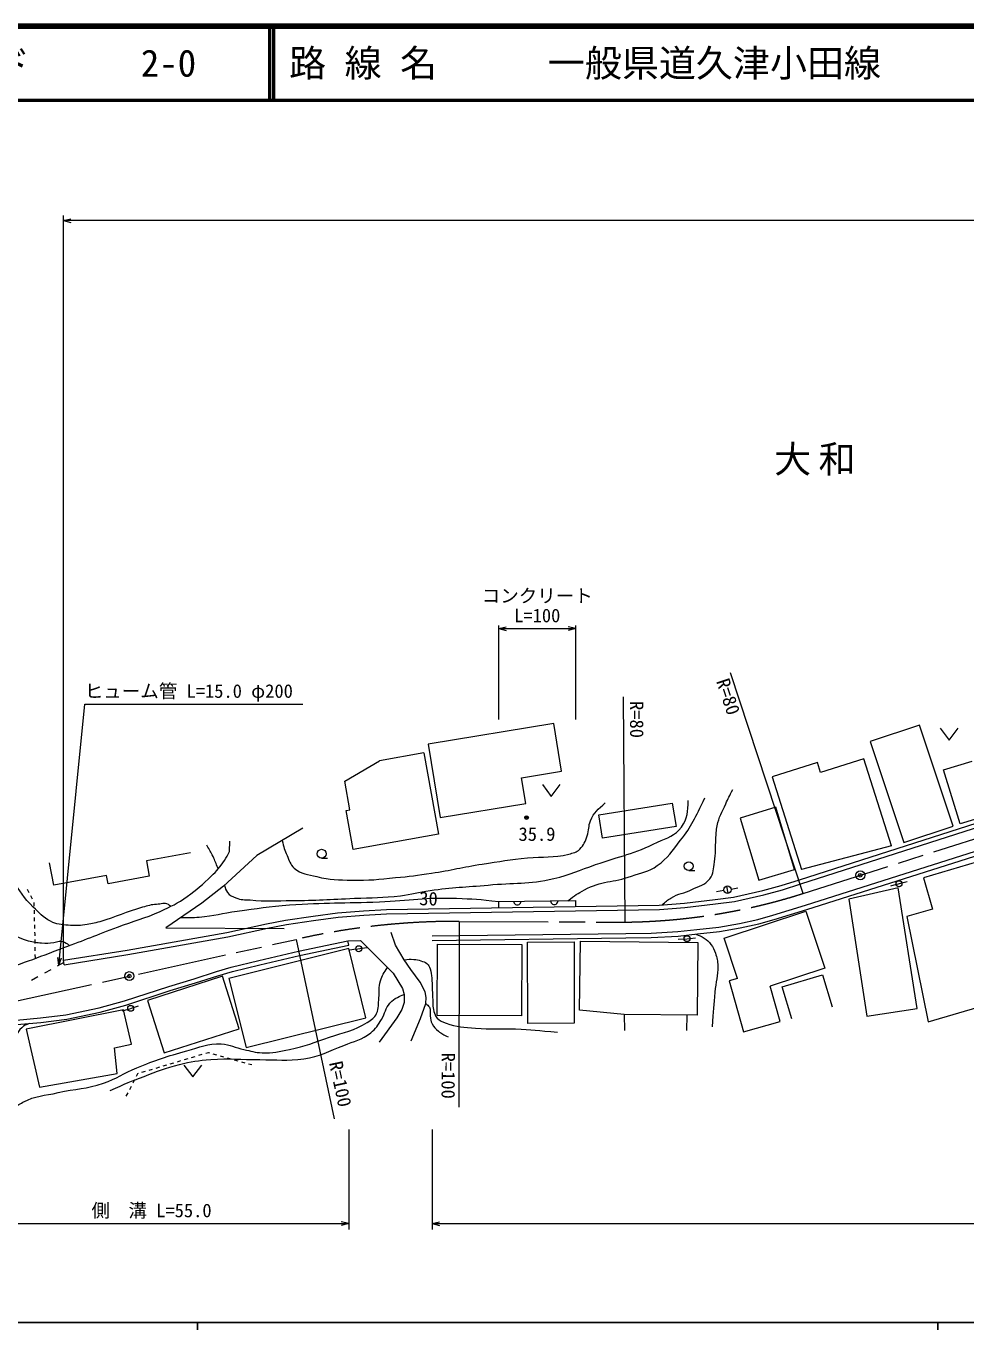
# Model space of a CAD drawing. Units: millimetres, scale not verified. Extents: x 40000 to 680000, y 20000 to 380000.
# Drawn here: x 144845 to 271810, y 204000 to 380000 of the extents above; entities that cross this region are included whole.
import ezdxf
from ezdxf.enums import TextEntityAlignment as Align

# ---------------------------------------------------------------- set-up
doc = ezdxf.new("R2010")
doc.units = ezdxf.units.MM
doc.header["$LTSCALE"] = 1000
doc.header["$PDMODE"] = 32
doc.header["$PDSIZE"] = 500
doc.linetypes.add('CHAIN', pattern=[18.5, 12, -1.5, 3.5, -1.5])
for name, color, linetype, lineweight in [('M-BGD', 7, 'Continuous', 13), ('M-BMK', 2, 'CHAIN', 13), ('M-BMK-SRVR', 3, 'Continuous', 13), ('M-STR-HTXT', 7, 'Continuous', 13), ('M-TTL', 2, 'Continuous', 140), ('M-TTL-BAND', 7, 'Continuous', 25), ('M-TTL-LINE', 7, 'Continuous', 50), ('M-TTL-TXT', 7, 'Continuous', 13)]:
    doc.layers.add(name, color=color, linetype=linetype, lineweight=lineweight)
doc.layers.add('M-BGD-HTXT', color=7, linetype='Continuous')
doc.styles.add('ＭＳ ゴシック', font='')
doc.styles.get('ＭＳ ゴシック').set_extended_font_data('MS Gothic')

msp = doc.modelspace()

# ---------------------------------------------------------------- linework, layer by layer
at = {"layer": 'M-BGD'}
for p, q in [((216154, 285839), (199180, 283077)), ((217197, 279428), (216154, 285839)), ((265542, 285639), (258879, 283420)), ((270085, 271997), (265542, 285639)), ((268347, 285217), (269547, 283617)), ((269547, 283617), (270747, 285217)), ((258879, 283420), (263422, 269778)), ((198599, 281914), (192570, 280839)), ((198599, 281914), (200561, 270900)), ((199180, 283077), (200793, 273165)), ((187894, 278091), (192570, 280839)), ((251741, 280605), (245618, 278665)), ((252176, 279232), (251741, 280605)), ((258018, 281083), (252176, 279232)), ((261738, 269345), (258018, 281083)), ((268795, 279599), (272667, 280783)), ((188586, 274211), (187894, 278091)), ((211775, 278546), (217197, 279428)), ((212344, 275045), (211775, 278546)), ((245618, 278665), (249583, 266152)), ((271024, 272306), (268795, 279599)), ((214602, 277607), (215802, 276007)), ((215802, 276007), (217002, 277607)), ((200793, 273165), (212344, 275045)), ((222206, 273517), (232141, 275117)), ((232141, 275117), (232646, 271977)), ((188101, 274125), (188586, 274211)), ((189042, 268847), (188101, 274125)), ((222711, 270378), (222206, 273517)), ((246107, 274554), (241308, 273097)), ((241308, 273097), (243852, 264713)), ((248652, 266170), (246107, 274554)), ((274896, 273489), (271024, 272306)), ((182216, 271721), (176037, 268062)), ((232646, 271977), (222711, 270378)), ((263422, 269778), (270085, 271997)), ((172346, 268594), (172353, 269994)), ((200561, 270900), (189042, 268847)), ((261738, 269345), (249583, 266152)), ((167061, 268389), (161100, 267298)), ((176037, 268062), (171530, 263894)), ((184771, 267674), (185571, 267674)), ((274582, 267526), (266059, 265037)), ((148577, 264042), (148029, 267037)), ((161100, 267298), (161477, 265236)), ((234366, 266002), (235166, 266002)), ((243852, 264713), (248652, 266170)), ((155723, 265349), (148577, 264042)), ((155930, 264221), (155723, 265349)), ((161477, 265236), (155930, 264221)), ((262385, 264113), (261604, 263901)), ((262385, 264113), (263154, 264333)), ((263154, 264333), (263854, 264522)), ((266059, 265037), (267296, 260801)), ((145267, 263023), (145047, 263473)), ((145705, 262124), (145486, 262574)), ((171530, 263894), (168589, 261628)), ((239108, 263319), (238113, 263134)), ((239687, 262935), (239505, 263918)), ((240088, 263514), (240979, 263678)), ((262651, 263692), (255974, 262152)), ((265200, 247370), (262651, 263692)), ((145944, 261636), (145925, 261675)), ((145956, 261180), (145944, 261636)), ((145981, 260180), (145969, 260680)), ((168589, 261628), (163719, 258284)), ((208704, 261835), (219096, 261951)), ((208717, 260999), (208704, 261835)), ((219109, 261165), (219096, 261951)), ((239146, 256871), (250179, 260538)), ((250179, 260538), (252739, 252836)), ((255974, 262152), (258440, 246352)), ((267296, 260801), (263838, 259791)), ((146007, 259180), (145994, 259680)), ((263838, 259791), (266722, 245595)), ((146033, 258181), (146020, 258681)), ((146053, 257419), (146046, 257681)), ((146057, 257181), (146053, 257419)), ((163719, 258284), (179698, 258204)), ((194764, 255957), (194150, 257653)), ((146073, 256181), (146065, 256681)), ((146089, 255181), (146081, 255681)), ((188425, 255476), (172238, 251450)), ((188309, 256504), (190022, 256585)), ((188430, 255917), (188309, 256504)), ((190746, 246145), (188425, 255476)), ((189397, 255383), (188597, 255262)), ((189397, 255383), (190187, 255512)), ((190022, 256585), (194431, 252175)), ((190187, 255512), (190904, 255619)), ((195927, 253938), (194764, 255957)), ((200396, 246428), (200437, 256078)), ((200437, 256078), (211826, 256030)), ((211826, 256030), (211785, 246380)), ((212598, 256363), (218873, 256379)), ((212626, 245378), (212598, 256363)), ((218873, 256379), (218902, 245394)), ((219626, 247163), (219731, 256481)), ((219731, 256481), (235610, 256303)), ((233738, 256759), (232931, 256684)), ((233738, 256759), (234533, 256842)), ((234533, 256842), (235255, 256908)), ((235610, 256303), (235500, 246489)), ((240945, 251457), (239146, 256871)), ((146105, 254181), (146097, 254681)), ((149939, 253597), (149066, 253110)), ((149986, 253301), (149892, 253893)), ((196832, 252662), (195927, 253938)), ((148192, 252623), (147319, 252137)), ((171396, 251730), (161235, 248483)), ((173654, 244663), (171396, 251730)), ((194431, 252175), (195715, 250099)), ((198076, 250927), (196832, 252662)), ((252739, 252836), (245381, 250390)), ((246972, 250308), (252414, 251950)), ((252414, 251950), (253722, 247612)), ((146445, 251650), (145572, 251163)), ((172238, 251450), (174560, 242118)), ((195715, 250099), (195925, 249259)), ((198779, 249643), (198076, 250927)), ((240945, 251457), (239822, 251142)), ((239822, 251142), (241755, 244242)), ((246714, 245632), (245381, 250390)), ((248281, 245971), (246972, 250308)), ((161235, 248483), (163493, 241416)), ((195909, 248177), (195600, 247254)), ((195925, 249259), (195909, 248177)), ((198900, 248868), (198779, 249643)), ((198851, 248044), (198900, 248868)), ((158001, 247194), (144862, 244589)), ((158603, 247272), (157835, 247014)), ((159086, 242554), (158001, 247194)), ((158603, 247272), (159358, 247537)), ((159358, 247537), (160045, 247767)), ((195600, 247254), (194922, 246140)), ((198149, 246032), (198851, 248044)), ((211785, 246380), (200396, 246428)), ((225632, 246599), (219626, 247163)), ((235500, 246489), (225632, 246599)), ((225632, 246599), (225680, 244432)), ((234097, 246505), (234064, 244432)), ((258440, 246352), (265200, 247370)), ((266722, 245595), (274242, 247791)), ((163493, 241416), (173654, 244663)), ((174560, 242118), (190746, 246145)), ((194922, 246140), (192533, 242828)), ((196889, 243028), (198149, 246032)), ((218902, 245394), (212626, 245378)), ((241755, 244242), (246714, 245632)), ((144862, 244589), (146655, 236762)), ((156784, 242069), (159086, 242554)), ((157147, 238604), (156784, 242069)), ((168167, 241066), (168646, 241209)), ((169125, 241351), (169476, 241456)), ((169476, 241456), (169605, 241419)), ((170086, 241285), (170568, 241150)), ((162416, 239354), (162895, 239497)), ((163374, 239639), (163854, 239782)), ((164333, 239925), (164812, 240067)), ((165291, 240210), (165770, 240353)), ((166173, 239746), (167373, 238146)), ((166250, 240495), (166729, 240638)), ((167208, 240781), (167687, 240923)), ((167373, 238146), (168573, 239746)), ((171049, 241016), (171531, 240881)), ((172013, 240746), (172494, 240612)), ((172976, 240477), (173457, 240343)), ((173939, 240208), (174420, 240074)), ((174902, 239939), (175327, 239820)), ((146655, 236762), (157147, 238604)), ((159301, 237348), (159529, 237793)), ((159757, 238238), (159953, 238621)), ((159953, 238621), (160020, 238641)), ((160499, 238783), (160978, 238926)), ((161458, 239069), (161937, 239211)), ((158390, 235567), (158618, 236012)), ((158845, 236458), (159073, 236903))]:
    msp.add_line(p, q, dxfattribs=at)
for points in [[(149892, 253893), (158507, 255254), (171982, 257662), (177338, 258803), (179908, 259296), (183608, 259848), (186934, 260298), (190430, 260593), (193520, 260756), (230382, 261346), (233796, 261628), (237915, 262090), (240419, 262432), (244379, 263329), (246867, 263979), (249307, 264771), (367935, 302780)], [(149986, 253301), (158607, 254662), (172098, 257073), (177457, 258215), (180009, 258705), (183692, 259254), (186999, 259701), (190471, 259995), (193540, 260156), (230412, 260746), (233854, 261031), (237990, 261494), (240526, 261841), (244521, 262746), (247036, 263403), (249491, 264200), (368118, 302209)], [(199691, 257179), (225845, 257528), (229289, 257552), (232899, 257770), (235468, 258061), (238448, 258376), (241210, 258861), (243706, 259418), (245717, 259976), (250132, 261326), (318059, 282879), (323737, 282467), (327354, 271639)], [(199699, 256579), (225851, 256928), (229309, 256953), (232951, 257173), (235533, 257465), (238532, 257782), (241328, 258272), (243852, 258836), (245885, 259399), (250311, 260753), (318131, 282273), (323295, 281898), (326785, 271449)], [(134019, 245127), (136190, 245038), (140328, 245064), (143599, 245227), (146857, 245512), (150334, 245952), (154858, 246906), (158329, 247853), (164299, 249795), (167714, 250836), (170739, 251804), (172721, 252382), (176421, 253267), (181785, 254530), (184571, 255126), (188430, 255917)], [(134044, 245727), (136200, 245638), (140311, 245664), (143558, 245826), (146793, 246108), (150234, 246544), (154717, 247489), (158158, 248428), (164118, 250367), (167535, 251409), (170564, 252378), (172567, 252963), (176282, 253851), (181654, 255115), (184448, 255713), (188309, 256504)]]:
    msp.add_lwpolyline(points, dxfattribs=at)
for centre, radius in [((212450, 273167), 150), ((212450, 273167), 120), ((212450, 273167), 90), ((212450, 273167), 60), ((212450, 273167), 30), ((212450, 273167), 20), ((184771, 268274), 600), ((234366, 266602), 600), ((262767, 264231), 400), ((239596, 263426), 500), ((234134, 256809), 400), ((189791, 255456), 400), ((158977, 247412), 400)]:
    msp.add_circle(centre, radius, dxfattribs=at)
for centre in [(211204, 261863), (216203, 261919)]:
    msp.add_arc(centre, 500, 180.64084, 0.64084, dxfattribs=at)
for points, knots in [([(230753, 261377), (231261, 261838), (231466, 261977), (231964, 262303), (232961, 262955), (233731, 262906), (234791, 263450), (235769, 263951), (236550, 264017), (237198, 264903), (237741, 265645), (237710, 266256), (237844, 267165), (238021, 268362), (237942, 269051), (238030, 270258), (238081, 270960), (238061, 271362), (238200, 272052), (238444, 273268), (238854, 273876), (239363, 275008), (239711, 275784), (239836, 276046), (240308, 276971)], [0, 0, 0, 0, 1, 1, 1, 2, 2, 2, 3, 3, 3, 4, 4, 4, 5, 5, 5, 6, 6, 6, 7, 7, 7, 8, 8, 8, 8]), ([(171664, 264018), (171747, 263594), (171813, 263373), (172055, 263040), (172364, 262616), (172707, 262528), (173186, 262313), (173878, 262002), (174353, 262109), (175108, 262039), (177307, 261835), (178554, 261941), (180762, 261958), (184056, 261983), (185900, 262115), (189191, 262265), (191621, 262375), (192995, 262309), (195410, 262604), (196990, 262797), (197844, 263108), (199420, 263329), (202470, 263756), (204205, 263764), (207271, 264056), (210736, 264386), (212749, 264143), (216140, 264928), (218402, 265452), (219588, 266039), (221778, 266809), (225053, 267960), (227035, 268268), (230138, 269826), (231472, 270496), (232507, 270645), (233373, 271861), (234213, 273043), (234247, 273990), (234281, 275460)], [0, 0, 0, 0, 1, 1, 1, 2, 2, 2, 3, 3, 3, 4, 4, 4, 5, 5, 5, 6, 6, 6, 7, 7, 7, 8, 8, 8, 9, 9, 9, 10, 10, 10, 11, 11, 11, 12, 12, 12, 13, 13, 13, 13]), ([(179425, 270068), (179676, 269124), (179754, 268810), (180095, 268054), (180411, 267350), (180494, 266852), (181064, 266333), (182006, 265477), (182885, 265515), (184117, 265194), (185931, 264722), (187017, 264759), (188891, 264710), (191175, 264650), (192456, 264830), (194730, 265049), (196648, 265233), (197721, 265361), (199625, 265655), (202313, 266069), (203793, 266456), (206480, 266884), (208857, 267264), (210192, 267463), (212586, 267720), (214755, 267954), (216039, 267669), (218147, 268229), (218761, 268392), (219202, 268420), (219637, 268883), (220194, 269477), (220390, 269932), (220655, 270701), (220919, 271470), (220792, 271980), (221091, 272736), (221543, 273881), (222096, 274271), (223090, 275171)], [0, 0, 0, 0, 1, 1, 1, 2, 2, 2, 3, 3, 3, 4, 4, 4, 5, 5, 5, 6, 6, 6, 7, 7, 7, 8, 8, 8, 9, 9, 9, 10, 10, 10, 11, 11, 11, 12, 12, 12, 13, 13, 13, 13]), ([(218047, 261939), (218970, 262681), (219360, 262889), (220262, 263398), (222516, 264669), (224191, 264367), (226623, 265251), (228005, 265754), (228912, 265818), (230112, 266669), (231579, 267709), (232118, 268643), (233224, 270061), (234817, 272101), (235209, 273084), (236532, 275803)], [0, 0, 0, 0, 1, 1, 1, 2, 2, 2, 3, 3, 3, 4, 4, 4, 5, 5, 5, 5]), ([(170778, 266275), (170484, 267056), (170399, 267285), (170100, 267909), (169809, 268518), (169689, 268724), (169277, 269427)], [0, 0, 0, 0, 1, 1, 1, 2, 2, 2, 2]), ([(113808, 259513), (115005, 258386), (115350, 258059), (116409, 257209), (117449, 256374), (118036, 255899), (119171, 255198), (120863, 254152), (121860, 253641), (123654, 252781), (124827, 252218), (125467, 251842), (126707, 251448), (128024, 251029), (128778, 250811), (130148, 250624), (131301, 250467), (131963, 250460), (133126, 250517), (134224, 250571), (134841, 250651), (135921, 250856), (137711, 251198), (138667, 251600), (140402, 252161), (144173, 253381), (146234, 254219), (149949, 255602), (152790, 256659), (154361, 257307), (157200, 258370), (159449, 259213), (160778, 259515), (162967, 260502), (164449, 261171), (165295, 261559), (166614, 262511), (167959, 263482), (168673, 264091), (169861, 265249), (170630, 265999), (171046, 266454), (171630, 267357), (171933, 267826), (172047, 268004), (172346, 268594)], [0, 0, 0, 0, 1, 1, 1, 2, 2, 2, 3, 3, 3, 4, 4, 4, 5, 5, 5, 6, 6, 6, 7, 7, 7, 8, 8, 8, 9, 9, 9, 10, 10, 10, 11, 11, 11, 12, 12, 12, 13, 13, 13, 14, 14, 14, 15, 15, 15, 15]), ([(150680, 255916), (150520, 256051), (150449, 256093), (150285, 256182), (149950, 256364), (149718, 256451), (149338, 256419), (149041, 256393), (148893, 256279), (148598, 256239), (147959, 256152), (147588, 256135), (146947, 256203), (146245, 256278), (145835, 256276), (145164, 256491), (143350, 257073), (142416, 257653), (140778, 258624), (139151, 259588), (138404, 260378), (136925, 261556), (135668, 262557), (135263, 262893), (133751, 264173)], [0, 0, 0, 0, 1, 1, 1, 2, 2, 2, 3, 3, 3, 4, 4, 4, 5, 5, 5, 6, 6, 6, 7, 7, 7, 8, 8, 8, 8]), ([(164359, 261192), (164262, 261301), (164194, 261334), (164076, 261408), (163543, 261740), (163096, 261462), (162468, 261441), (161714, 261415), (161302, 261255), (160575, 261050), (158286, 260404), (157090, 259768), (154805, 259106), (154037, 258884), (153594, 258794), (152802, 258686), (151926, 258567), (151419, 258527), (150540, 258622), (149586, 258724), (148987, 258701), (148142, 259155), (147102, 259712), (146661, 260259), (145815, 261081), (144469, 262389), (144111, 263092), (142944, 264934)], [0, 0, 0, 0, 1, 1, 1, 2, 2, 2, 3, 3, 3, 4, 4, 4, 5, 5, 5, 6, 6, 6, 7, 7, 7, 8, 8, 8, 9, 9, 9, 9]), ([(165721, 259659), (166900, 259643), (167256, 259668), (168237, 259730), (170254, 259857), (171343, 260281), (173347, 260543), (176116, 260904), (177663, 261162), (180447, 261367), (185174, 261715), (187839, 261603), (192575, 261794), (196636, 261958), (198909, 262425), (202970, 262266), (205214, 262179), (206020, 262141), (208704, 261835)], [0, 0, 0, 0, 1, 1, 1, 2, 2, 2, 3, 3, 3, 4, 4, 4, 5, 5, 5, 6, 6, 6, 6]), ([(235300, 257438), (235832, 257234), (236031, 257159), (236441, 256878), (236843, 256603), (237070, 256428), (237362, 256038), (237673, 255622), (237823, 255355), (237976, 254859), (238175, 254209), (238276, 253826), (238283, 253146), (238296, 251754), (238028, 250988), (237891, 249602), (237710, 247774), (237673, 247180), (237509, 244914)], [0, 0, 0, 0, 1, 1, 1, 2, 2, 2, 3, 3, 3, 4, 4, 4, 5, 5, 5, 6, 6, 6, 6]), ([(195927, 253938), (196505, 254025), (196717, 254072), (197222, 254024), (197606, 253988), (197827, 253958), (198191, 253830), (198519, 253715), (198727, 253668), (198991, 253443), (199236, 253232), (199321, 253045), (199427, 252740), (199590, 252268), (199591, 251976), (199645, 251480), (199755, 250462), (199696, 249884), (199766, 248863), (199816, 248133), (199739, 247702), (199936, 246997), (200040, 246622), (200112, 246391), (200372, 246101), (200737, 245693), (201075, 245600), (201583, 245398), (203045, 244816), (203994, 244916), (205557, 244744), (207662, 244511), (208861, 244725), (210976, 244622), (213195, 244515), (213933, 244443), (216646, 244186)], [0, 0, 0, 0, 1, 1, 1, 2, 2, 2, 3, 3, 3, 4, 4, 4, 5, 5, 5, 6, 6, 6, 7, 7, 7, 8, 8, 8, 9, 9, 9, 10, 10, 10, 11, 11, 11, 12, 12, 12, 12]), ([(143011, 233816), (143601, 234280), (143854, 234405), (144428, 234725), (146113, 235664), (147312, 235590), (149190, 236034), (151561, 236593), (152998, 236497), (155296, 237306), (157123, 237949), (158010, 238643), (159803, 239377), (162383, 240434), (163871, 240943), (166563, 241667), (168354, 242149), (169365, 242731), (171216, 242612), (172442, 242533), (173067, 242105), (174269, 241849), (175228, 241645), (175761, 241448), (176740, 241413), (178198, 241361), (179019, 241560), (180448, 241849), (182602, 242285), (183743, 242807), (185821, 243524), (187846, 244223), (189140, 244340), (190934, 245511), (191506, 245884), (191922, 246096), (192194, 246722), (192522, 247478), (192408, 247989), (192509, 248806), (192619, 249703), (192450, 250249), (192727, 251108), (192972, 251870), (193177, 252188), (193688, 252918)], [0, 0, 0, 0, 1, 1, 1, 2, 2, 2, 3, 3, 3, 4, 4, 4, 5, 5, 5, 6, 6, 6, 7, 7, 7, 8, 8, 8, 9, 9, 9, 10, 10, 10, 11, 11, 11, 12, 12, 12, 13, 13, 13, 14, 14, 14, 15, 15, 15, 15]), ([(156198, 236315), (158359, 237278), (158964, 237546), (160778, 238229), (162618, 238922), (163647, 239339), (165552, 239829), (167176, 240246), (168121, 240366), (169792, 240507), (172367, 240725), (173823, 240458), (176407, 240483), (178736, 240505), (180066, 240255), (182368, 240604), (184568, 240938), (185697, 241604), (187772, 242409), (189232, 242976), (190157, 243160), (191406, 244106), (192131, 244654), (192390, 245145), (192860, 245923), (193362, 246752), (193361, 247398), (193999, 248128), (194324, 248500), (194581, 248646), (195017, 248879), (195356, 249061), (195501, 249119), (195925, 249259)], [0, 0, 0, 0, 1, 1, 1, 2, 2, 2, 3, 3, 3, 4, 4, 4, 5, 5, 5, 6, 6, 6, 7, 7, 7, 8, 8, 8, 9, 9, 9, 10, 10, 10, 11, 11, 11, 11]), ([(198851, 248044), (199080, 247893), (199187, 247786), (199330, 247563), (199580, 247173), (199361, 246839), (199443, 246383), (199520, 245956), (199504, 245688), (199701, 245301), (199931, 244851), (200176, 244662), (200558, 244332), (201003, 243946), (201244, 243844), (201850, 243556)], [0, 0, 0, 0, 1, 1, 1, 2, 2, 2, 3, 3, 3, 4, 4, 4, 5, 5, 5, 5]), ([(145284, 245374), (144821, 245182), (144625, 245087), (144281, 244794), (143871, 244446), (143748, 244141), (143473, 243679), (143223, 243260), (143208, 242949), (142907, 242565), (142511, 242057), (142179, 241932), (141550, 241628)], [0, 0, 0, 0, 1, 1, 1, 2, 2, 2, 3, 3, 3, 4, 4, 4, 4])]:
    msp.add_open_spline(points, degree=3, knots=knots, dxfattribs=at)
msp.add_point((212450, 273167), dxfattribs=at)
at = {"layer": 'M-BMK'}
for p, q in [((249843, 262922), (352580, 295578)), ((203374, 259146), (225781, 259038)), ((141977, 248063), (181327, 256713))]:
    msp.add_line(p, q, dxfattribs=at)
for centre, radius, start, end in [((224836, 341597), 82554, 269.7241, 287.6332), ((202908, 162383), 96764, 89.7241, 102.39868)]:
    msp.add_arc(centre, radius, start, end, dxfattribs=at)
at = {"layer": 'M-BMK-SRVR'}
for centre in [(257540, 265369), (158796, 251760)]:
    msp.add_circle(centre, 600, dxfattribs=at)
for p in [(257540, 265369), (158796, 251760)]:
    msp.add_point(p, dxfattribs=at)
at = {"layer": 'M-STR-HTXT'}
for p, q in [((149892, 253893), (149892, 354431)), ((149892, 353739), (150892, 353989)), ((412686, 353739), (149892, 353739)), ((149892, 353739), (150892, 353489)), ((208704, 286388), (208704, 299089)), ((208704, 298671), (209704, 298921)), ((208704, 298671), (219096, 298671)), ((208704, 298671), (209704, 298421)), ((219096, 298671), (218096, 298921)), ((219096, 298671), (218096, 298421)), ((219096, 286388), (219096, 299089)), ((249843, 262922), (240018, 292695)), ((225781, 259038), (225561, 289451)), ((149291, 253236), (152775, 288474)), ((152775, 288474), (182216, 288474)), ((203374, 259146), (203306, 234084)), ((181327, 256713), (186484, 232475)), ((149291, 253236), (149140, 254255)), ((149291, 253236), (149638, 254206)), ((188430, 231068), (188430, 217555)), ((199699, 231068), (199699, 217555)), ((135158, 218362), (188430, 218362)), ((188430, 218362), (187430, 218612)), ((188430, 218362), (187430, 218112)), ((199699, 218362), (200699, 218612)), ((199699, 218362), (554704, 218362)), ((199699, 218362), (200699, 218112))]:
    msp.add_line(p, q, dxfattribs=at)
at = {"layer": 'M-TTL'}
msp.add_line((680000, 380000), (40000, 380000), dxfattribs=at)
at = {"layer": 'M-TTL-BAND'}
for p, q in [((40000, 205000), (579000, 205000)), ((168000, 205000), (168000, 204000)), ((268000, 205000), (268000, 204000))]:
    msp.add_line(p, q, dxfattribs=at)
at = {"layer": 'M-TTL-LINE'}
for p, q in [((177750, 380000), (177750, 370000)), ((178250, 380000), (178250, 370000)), ((40000, 370000), (680000, 370000))]:
    msp.add_line(p, q, dxfattribs=at)

# ---------------------------------------------------------------- texts
at = {"layer": 'M-BGD', "style": 'ＭＳ ゴシック'}
msp.add_text('35.9', height=1833, dxfattribs=at).set_placement((213863, 270934), align=Align.MIDDLE_CENTER)
msp.add_text('30', height=1833, rotation=358.636, dxfattribs=at).set_placement((199213, 262220), align=Align.MIDDLE_CENTER)
at = {"layer": 'M-BGD-HTXT', "insert": (251906, 321340), "char_height": 3666, "attachment_point": 5, "style": 'ＭＳ ゴシック'}
msp.add_mtext('\\T1.2;大和', dxfattribs=at)
at = {"layer": 'M-STR-HTXT', "style": 'ＭＳ ゴシック'}
for s, p in [('コンクリート', (213900, 301640)), ('L=100', (213900, 298971)), ('側\u3000溝 L=55.0', (161794, 218662))]:
    msp.add_text(s, height=1833, dxfattribs=at).set_placement(p, align=Align.BOTTOM_CENTER)
msp.add_text('ヒューム管 L=15.0 φ200', height=1833, dxfattribs=at).set_placement((152775, 288774), align=Align.BOTTOM_LEFT)
for s, rotation, p in [('R=80', 288.264, (237531, 291392)), ('R=80', 270.414, (225865, 288880)), ('R=100', 269.844, (200427, 241434)), ('R=100', 282.012, (185229, 239943))]:
    msp.add_text(s, height=1833, rotation=rotation, dxfattribs=at).set_placement(p, align=Align.BOTTOM_LEFT)
at = {"layer": 'M-TTL-TXT', "style": 'ＭＳ ゴシック'}
for s, p in [('図面コード      2-0', (120380, 375000)), ('路 線 名      一般県道久津小田線', (180380, 375000))]:
    msp.add_text(s, height=3666, dxfattribs=at).set_placement(p, align=Align.MIDDLE_LEFT)

doc.saveas('drawing.dxf')
